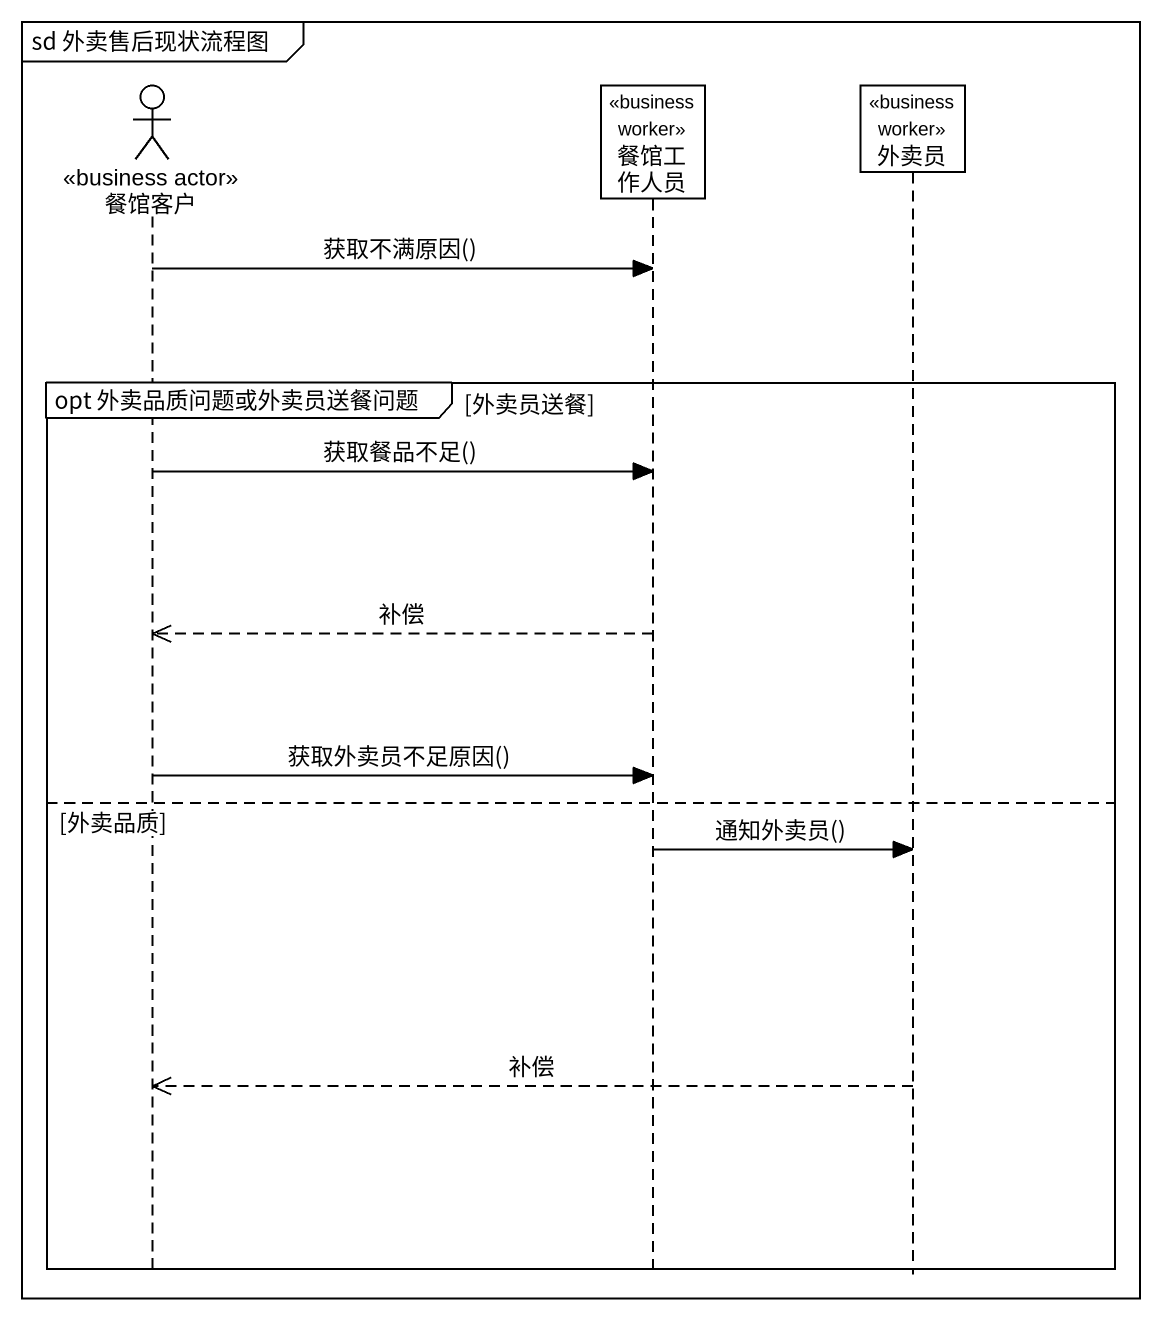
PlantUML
@startuml
mainframe sd 外卖售后现状流程图
hide footbox
actor 餐馆客户 <<business actor>>
participant 餐馆工作人员 <<business worker>>
participant 外卖员 <<business worker>>

餐馆客户 -> 餐馆工作人员 : 获取不满原因()
group opt 外卖品质问题或外卖员送餐问题 [外卖员送餐]
  餐馆客户 -> 餐馆工作人员 : 获取餐品不足()
  餐馆工作人员 -->> 餐馆客户 : 补偿
  餐馆客户 -> 餐馆工作人员 : 获取外卖员不足原因()
else 外卖品质
  餐馆工作人员 -> 外卖员 : 通知外卖员()
  外卖员 -->> 餐馆客户 : 补偿
end
@enduml
